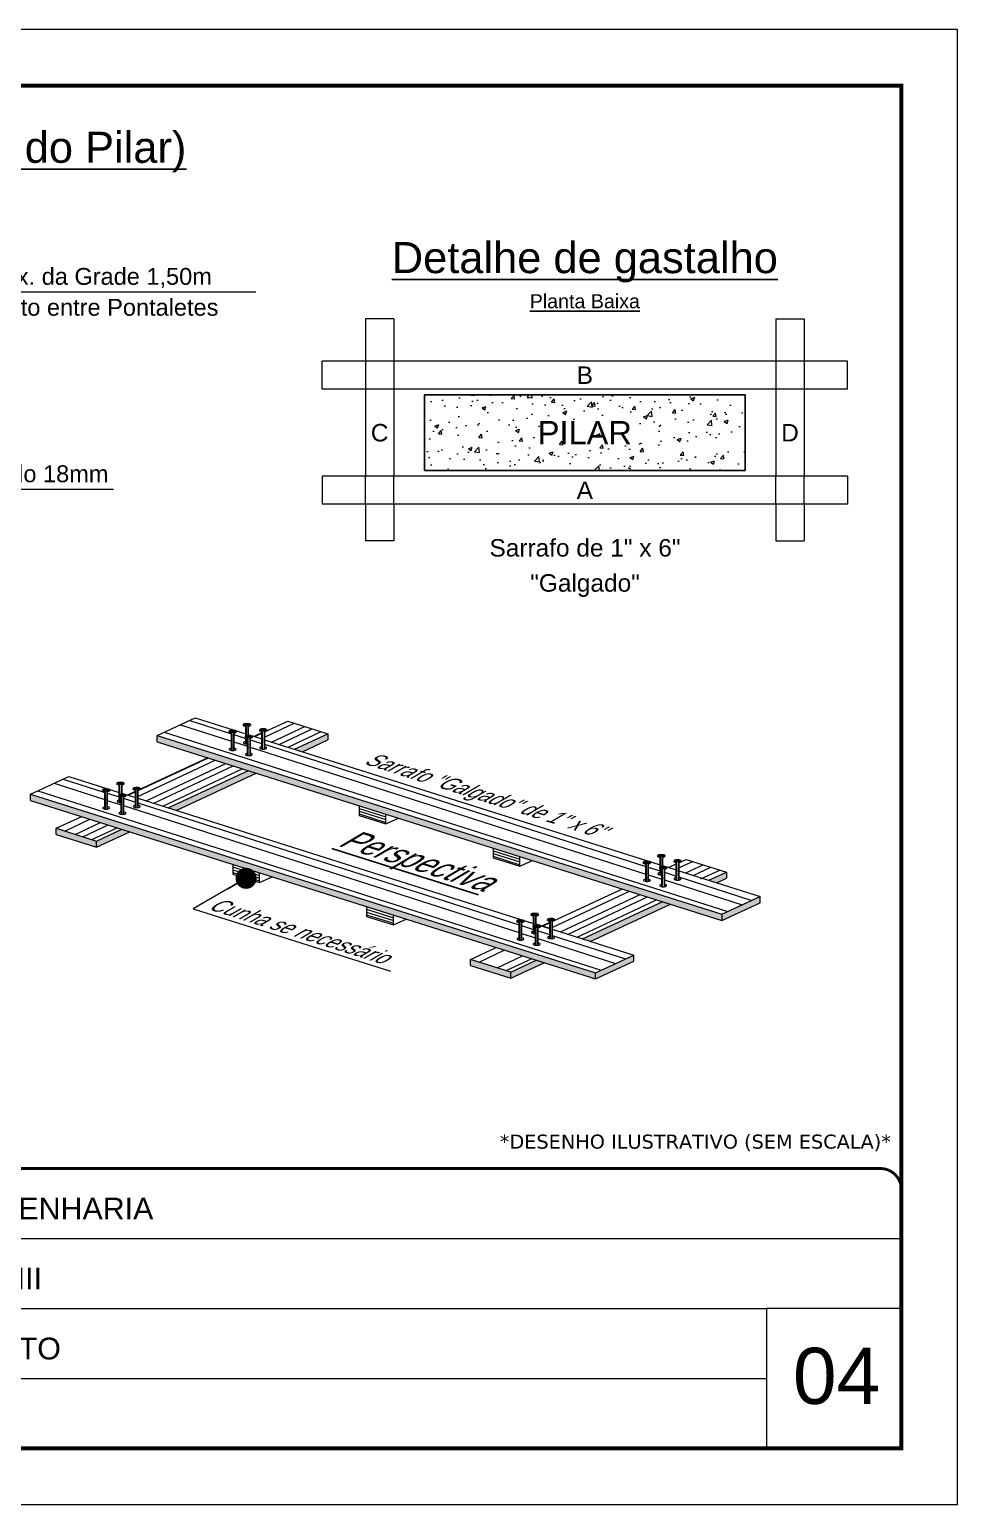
# Model space of a CAD drawing. Extents: x 2296 to 12463, y 760 to 16806.
# Drawn here: x 8478 to 9138, y 15691 to 16741 of the extents above; entities that cross this region are included whole.
import ezdxf
from ezdxf.enums import TextEntityAlignment as Align

# ---------------------------------------------------------------- set-up
doc = ezdxf.new("R2010")
doc.units = 0
doc.linetypes.add('CONTINUO', pattern=[0])
doc.linetypes.add('DASHED', pattern=[0.75, 0.5, -0.25])
for name, color, linetype, lineweight in [('CARIMBO', 255, 'Continuous', 9), ('CONCRETO', 251, 'Continuous', 25), ('Folhas', 255, 'Continuous', 9), ('Hachura', 251, 'Continuous', 9), ('Madeira', 126, 'Continuous', 18), ('SARRAFO DE PRESSAO', 251, 'DASHED', 9)]:
    doc.layers.add(name, color=color, linetype=linetype, lineweight=lineweight)
doc.layers.add('Demarcação 2', color=7, linetype='Continuous', lineweight=9, true_color=0xe0e0e0)
doc.styles.add('ARIAL', font='arial.ttf')
doc.styles.get("Standard").update_dxf_attribs({"font": 'arial.ttf'})
doc.styles.add('stylellllll', font='verdana.ttf', dxfattribs={"height": 2})
doc.dimstyles.new('3x', dxfattribs={"dimtxt": 10, "dimasz": 5, "dimexe": 7, "dimexo": 5, "dimgap": 4, "dimtad": 1, "dimdec": 4, "dimlfac": 0.333333, "dimdsep": 46, "dimtxsty": 'Standard', "dimblk": 'DOT', "dimcen": 0.09, "dimclrd": 1, "dimclre": 1, "dimclrt": 2, "dimadec": 0, "dimazin": 2, "dimtfac": 1, "dimtdec": 4, "dimtmove": 0, "dimatfit": 3, "dimldrblk": 'DOT', "dimfxl": 1, "dimtolj": 1, "dimtzin": 0, "dimlwd": 9, "dimlwe": 9, "dimarcsym": 0})

# ---------------------------------------------------------------- blocks, each defined once
blk = doc.blocks.new('_Dot')
at = {"color": 0, "linetype": 'ByBlock', "lineweight": -2}
blk.add_line((-0.5, 0), (-1, 0), dxfattribs=at)
at = {"color": 0, "linetype": 'ByBlock', "const_width": 0.5}
blk.add_lwpolyline([(-0.25, 0, 1), (0.25, 0, 1)], format="xyb", close=True, dxfattribs=at)
blk = doc.blocks.new('9999999999')
at = {"color": 30, "linetype": 'CONTINUO'}
for p, q in [((98564.6, 34379.6), (99584, 34379.6)), ((98564.6, 34329.8), (99488, 34329.8)), ((99584, 34329.8), (99488, 34329.8)), ((99488, 34329.8), (99488, 34230.2)), ((98564.6, 34280), (99488, 34280))]:
    blk.add_line(p, q, dxfattribs=at)
at = {"color": 30, "linetype": 'CONTINUO', "const_width": 2}
blk.add_lwpolyline([(99584, 34230.2), (99584, 34414.4, 0.414214), (99569, 34429.4), (98229, 34429.4, 0.414214), (98214, 34414.4), (98214, 34245.2, 0.414214), (98229, 34230.2), (99584, 34230.2)], format="xyb", dxfattribs=at)
at = {"layer": 'Folhas'}
blk.add_lwpolyline([(98139, 34190.2), (99624, 34190.2), (99624, 35240.2), (98139, 35240.2)], close=True, dxfattribs=at)
at = {"layer": 'Folhas', "color": 30, "const_width": 3}
blk.add_lwpolyline([(98214, 34230.2), (99584, 34230.2), (99584, 35200.2), (98214, 35200.2)], close=True, dxfattribs=at)
at = {"color": 7, "linetype": 'Continuous', "ltscale": 5, "style": 'ARIAL'}
for s, p in [('UNITÁ ENGENHARIA', (98837.7, 34393.1)), ('ITAQUERA III', (98837.7, 34343.3)), ('1°PAVIMENTO', (98837.7, 34293.5))]:
    blk.add_text(s, height=15.483, dxfattribs=at).set_placement(p)

msp = doc.modelspace()

# ---------------------------------------------------------------- hatches: boundary and pattern name
at = {"layer": 'Demarcação 2'}
h = msp.add_hatch(color=256, dxfattribs=at)
h.paths.add_polyline_path([(8496.85, 16172.48), (8496.85, 16168.08), (8525.46, 16159.04), (8525.46, 16163.44)])
h.paths.add_polyline_path([(8549.25, 16170.06), (8543.6, 16171.85), (8525.46, 16163.44), (8525.46, 16159.04)])
h.paths.add_polyline_path([(8639.25, 16211.77), (8633.61, 16213.55), (8576.47, 16187.08), (8582.11, 16185.29)])
h.paths.add_polyline_path([(8690.26, 16239.81), (8666.47, 16228.78), (8672.12, 16227), (8690.26, 16235.41)])
h = msp.add_hatch(color=256, dxfattribs=at)
h.paths.add_polyline_path([(8568.62, 16238.51), (8568.62, 16234.11), (8970.73, 16106.95), (8970.73, 16111.35)])
h.paths.add_polyline_path([(8997.95, 16119.56), (8997.95, 16123.96), (8970.73, 16111.35), (8970.73, 16106.95)])
h = msp.add_hatch(color=256, dxfattribs=at)
h.paths.add_polyline_path([(8478.61, 16196.8), (8478.61, 16192.4), (8880.72, 16065.24), (8880.72, 16069.64)])
h.paths.add_polyline_path([(8907.94, 16077.85), (8907.94, 16082.25), (8880.72, 16069.64), (8880.72, 16065.24)])
h = msp.add_hatch(color=256, dxfattribs=at)
h.paths.add_polyline_path([(8934.17, 16118.51), (8928.53, 16120.29), (8871.39, 16093.81), (8877.03, 16092.03)])
h.paths.add_polyline_path([(8973.9, 16141.31), (8961.39, 16135.52), (8967.04, 16133.74), (8973.9, 16136.91)])
h.paths.add_polyline_path([(8844.17, 16076.8), (8838.52, 16078.59), (8820.38, 16070.18), (8820.38, 16065.78)])
h.paths.add_polyline_path([(8791.77, 16079.22), (8791.77, 16074.82), (8820.38, 16065.78), (8820.38, 16070.18)])
at = {"layer": 'Hachura'}
h = msp.add_hatch(dxfattribs=at)
h.set_pattern_fill('AR-CONC', color=256, scale=4, style=0)
h.set_pattern_definition([(50, (9043.31, 20780.763), (28.69041, -2.51009), [3, -33]), (355, (9043.31, 20780.763), (-5.55005, 30.08769), [2.4, -26.4]), (100.4514, (9045.7, 20780.553), (23.14038, 27.57758), [2.5496, -28.04568]), (46.1842, (9043.31, 20788.763), (42.68964, -6.62076), [4.5, -49.5]), (96.6356, (9046.867, 20788.21), (37.3865, 38.9647), [3.8244, -42.0685]), (351.1842, (9043.31, 20788.763), (37.3865, 38.96474), [3.6, -39.6]), (21, (9047.31, 20786.763), (23.87628, -16.10476), [3, -33]), (326, (9047.31, 20786.763), (9.73261, 29.006), [2.4, -26.4]), (71.4514, (9049.3, 20785.42), (33.6089, 12.90122), [2.5496, -28.04568]), (37.5, (9043.309, 20780.763), (0.486394, 13.315754), [0, -26.08, 0, -26.8, 0, -26.5]), (7.5, (9043.309, 20780.763), (10.52278, 15.77647), [0, -15.28, 0, -25.48, 0, -10.1]), (327.5, (9034.389, 20780.763), (21.352897, -0.902195), [0, -10, 0, -31.2, 0, -41.4]), (317.5, (9030.39, 20780.763), (23.32745, 4.0042), [0, -13, 0, -20.72, 0, -29.4])])
h.paths.add_polyline_path([(8759.06, 16481.07), (8759.06, 16427.15), (8987.15, 16427.15), (8987.15, 16481.07)])
h.paths.add_polyline_path([(8835.47, 16441.67), (8910.74, 16441.67), (8910.74, 16466.55), (8835.47, 16466.55)], flags=24)
h = msp.add_hatch(dxfattribs=at)
h.set_pattern_fill('ANSI31', color=256, scale=15, angle=117.5, style=0)
h.set_pattern_definition([(162.5, (2067.2656, 23135.9393), (-0.56382337, -1.7882193), [])])
h.paths.add_polyline_path([(8731.53, 16182.59), (8712.46, 16188.62), (8712.46, 16181.62), (8731.53, 16175.59)])
h = msp.add_hatch(dxfattribs=at)
h.set_pattern_fill('ANSI31', color=256, scale=15, angle=117.5, style=0)
h.set_pattern_definition([(162.5, (2162.6119, 23105.7881), (-0.56382337, -1.7882193), [])])
h.paths.add_polyline_path([(8826.88, 16152.44), (8807.81, 16158.47), (8807.81, 16151.47), (8826.88, 16145.44)])
h = msp.add_hatch(dxfattribs=at)
h.set_pattern_fill('ANSI31', color=256, scale=15, angle=117.5, style=0)
h.set_pattern_definition([(162.5, (1977.259, 23094.2324), (-0.56382337, -1.7882193), [])])
h.paths.add_polyline_path([(8641.53, 16133.88), (8641.53, 16140.88), (8622.46, 16146.91), (8622.46, 16139.91)])
h = msp.add_hatch(dxfattribs=at)
h.set_pattern_fill('ANSI31', color=256, scale=15, angle=117.5, style=0)
h.set_pattern_definition([(162.5, (2072.6053, 23064.0813), (-0.56382337, -1.7882193), [])])
h.paths.add_polyline_path([(8736.87, 16110.73), (8717.8, 16116.76), (8717.8, 16109.76), (8736.87, 16103.73)])

# ---------------------------------------------------------------- linework, layer by layer
for p, q in [((8630.12, 16246.27), (8630.12, 16245.7)), ((8630.15, 16246.27), (8632.73, 16245.58)), ((8630.23, 16245.58), (8631.72, 16245.04)), ((8630.36, 16246.55), (8633.71, 16245.65)), ((8630.88, 16246.76), (8634.43, 16245.81)), ((8631.72, 16245.04), (8631.72, 16238.15)), ((8631.76, 16246.92), (8634.94, 16246.07)), ((8631.97, 16238.27), (8631.97, 16244.49)), ((8634.92, 16245.58), (8633.43, 16245.04)), ((8633.43, 16238.55), (8633.43, 16245.04)), ((8635.04, 16245.7), (8635.04, 16246.27)), ((8619.9, 16241.54), (8619.9, 16240.97)), ((8619.94, 16241.54), (8622.52, 16240.84)), ((8620.02, 16240.85), (8621.51, 16240.31)), ((8620.14, 16241.82), (8623.5, 16240.92)), ((8620.67, 16242.03), (8624.22, 16241.08)), ((8621.51, 16240.31), (8621.51, 16227.87)), ((8621.55, 16242.19), (8624.73, 16241.34)), ((8621.76, 16227.84), (8621.76, 16239.76)), ((8624.71, 16240.85), (8623.22, 16240.31)), ((8623.22, 16227.87), (8623.22, 16240.31)), ((8624.83, 16240.97), (8624.83, 16241.54)), ((8631.49, 16237.87), (8631.49, 16237.3)), ((8631.52, 16237.87), (8634.11, 16237.18)), ((8631.61, 16237.18), (8633.1, 16236.64)), ((8631.72, 16237.14), (8631.72, 16232.6)), ((8631.73, 16238.15), (8635.08, 16237.26)), ((8631.97, 16232.58), (8631.97, 16237.05)), ((8632.25, 16238.37), (8635.81, 16237.42)), ((8633.1, 16236.64), (8633.1, 16224.21)), ((8633.14, 16238.53), (8636.31, 16237.68)), ((8633.34, 16224.18), (8633.34, 16236.09)), ((8636.3, 16237.18), (8634.81, 16236.64)), ((8634.81, 16224.2), (8634.81, 16236.64)), ((8636.41, 16237.3), (8636.41, 16237.87)), ((8637.87, 16237.83), (8643.31, 16240.35)), ((8641.7, 16242.61), (8641.7, 16242.03)), ((8641.73, 16242.61), (8644.32, 16241.91)), ((8641.82, 16241.92), (8643.31, 16241.37)), ((8641.94, 16242.89), (8645.29, 16241.99)), ((8642.46, 16243.1), (8646.02, 16242.15)), ((8643.31, 16241.37), (8643.31, 16228.94)), ((8643.35, 16243.26), (8646.52, 16242.41)), ((8643.55, 16228.91), (8643.55, 16240.82)), ((8645.02, 16241.14), (8646.94, 16242.03)), ((8646.51, 16241.92), (8645.02, 16241.37)), ((8645.02, 16228.94), (8645.02, 16241.37)), ((8646.63, 16242.03), (8646.63, 16242.61)), ((8555.01, 16199.44), (8605, 16222.6)), ((8540.11, 16204.56), (8540.11, 16203.99)), ((8540.14, 16204.56), (8542.73, 16203.87)), ((8540.23, 16203.87), (8541.72, 16203.33)), ((8540.35, 16204.84), (8543.7, 16203.94)), ((8540.87, 16205.06), (8544.43, 16204.1)), ((8541.72, 16203.33), (8541.72, 16196.44)), ((8541.76, 16205.22), (8544.93, 16204.36)), ((8541.96, 16196.57), (8541.96, 16202.78)), ((8544.92, 16203.87), (8543.43, 16203.33)), ((8543.43, 16196.84), (8543.43, 16203.33)), ((8545.04, 16203.99), (8545.04, 16204.56)), ((8553.34, 16201.55), (8556.52, 16200.7)), ((8529.9, 16199.83), (8529.9, 16199.26)), ((8529.93, 16199.83), (8532.51, 16199.14)), ((8530.01, 16199.14), (8531.5, 16198.6)), ((8530.14, 16200.11), (8533.49, 16199.21)), ((8530.66, 16200.33), (8534.21, 16199.37)), ((8531.5, 16198.6), (8531.5, 16186.16)), ((8531.55, 16200.48), (8534.72, 16199.63)), ((8531.75, 16186.14), (8531.75, 16198.05)), ((8534.71, 16199.14), (8533.22, 16198.6)), ((8533.22, 16186.16), (8533.22, 16198.6)), ((8534.82, 16199.26), (8534.82, 16199.83)), ((8541.48, 16196.17), (8541.48, 16195.59)), ((8541.51, 16196.17), (8544.1, 16195.47)), ((8541.6, 16195.48), (8543.09, 16194.94)), ((8541.72, 16196.45), (8545.07, 16195.55)), ((8541.72, 16195.44), (8541.72, 16190.9)), ((8541.96, 16190.87), (8541.96, 16195.35)), ((8542.24, 16196.66), (8545.8, 16195.71)), ((8543.09, 16194.94), (8543.09, 16182.5)), ((8543.13, 16196.82), (8546.31, 16195.97)), ((8543.33, 16182.47), (8543.33, 16194.39)), ((8546.29, 16195.48), (8544.8, 16194.94)), ((8544.8, 16182.5), (8544.8, 16194.94)), ((8546.41, 16195.59), (8546.41, 16196.17)), ((8547.86, 16196.12), (8553.3, 16198.64)), ((8551.69, 16200.9), (8551.69, 16200.33)), ((8551.73, 16200.9), (8554.31, 16200.21)), ((8551.81, 16200.21), (8553.3, 16199.67)), ((8551.93, 16201.18), (8555.29, 16200.28)), ((8552.46, 16201.39), (8556.01, 16200.44)), ((8553.3, 16199.67), (8553.3, 16187.23)), ((8553.55, 16187.21), (8553.55, 16199.12)), ((8556.5, 16200.21), (8555.01, 16199.67)), ((8555.01, 16187.23), (8555.01, 16199.67)), ((8556.62, 16200.33), (8556.62, 16200.9)), ((8925.04, 16153.01), (8925.04, 16152.43)), ((8925.07, 16153.01), (8927.66, 16152.31)), ((8925.15, 16152.32), (8926.64, 16151.77)), ((8925.28, 16153.29), (8928.63, 16152.39)), ((8925.8, 16153.5), (8929.36, 16152.55)), ((8926.64, 16151.77), (8926.64, 16144.89)), ((8926.69, 16153.66), (8929.86, 16152.81)), ((8926.89, 16145.01), (8926.89, 16151.23)), ((8929.85, 16152.32), (8928.36, 16151.77)), ((8928.36, 16145.29), (8928.36, 16151.77)), ((8929.96, 16152.43), (8929.96, 16153.01)), ((8936.62, 16149.34), (8936.62, 16148.77)), ((8936.65, 16149.34), (8939.24, 16148.65)), ((8936.86, 16149.62), (8940.21, 16148.73)), ((8937.39, 16149.84), (8940.94, 16148.89)), ((8938.27, 16150), (8941.45, 16149.15)), ((8941.55, 16148.77), (8941.55, 16149.34)), ((8914.83, 16148.27), (8914.83, 16147.7)), ((8914.86, 16148.27), (8917.44, 16147.58)), ((8914.94, 16147.59), (8916.43, 16147.04)), ((8915.07, 16148.55), (8918.42, 16147.66)), ((8915.59, 16148.77), (8919.14, 16147.82)), ((8916.43, 16147.04), (8916.43, 16134.61)), ((8916.48, 16148.93), (8919.65, 16148.08)), ((8916.68, 16134.58), (8916.68, 16146.49)), ((8919.64, 16147.59), (8918.15, 16147.04)), ((8918.15, 16134.6), (8918.15, 16147.04)), ((8919.75, 16147.7), (8919.75, 16148.27)), ((8926.41, 16144.61), (8926.41, 16144.04)), ((8926.44, 16144.61), (8929.03, 16143.92)), ((8926.53, 16143.92), (8928.02, 16143.38)), ((8926.64, 16143.88), (8926.64, 16139.34)), ((8926.65, 16144.89), (8930, 16143.99)), ((8926.89, 16139.31), (8926.89, 16143.79)), ((8927.17, 16145.11), (8930.73, 16144.15)), ((8928.02, 16143.38), (8928.02, 16130.95)), ((8928.06, 16145.26), (8931.24, 16144.41)), ((8928.26, 16130.92), (8928.26, 16142.83)), ((8931.22, 16143.92), (8929.73, 16143.38)), ((8929.73, 16130.94), (8929.73, 16143.38)), ((8931.34, 16144.04), (8931.34, 16144.61)), ((8936.74, 16148.65), (8938.23, 16148.11)), ((8938.23, 16148.11), (8938.23, 16135.68)), ((8938.48, 16135.65), (8938.48, 16147.56)), ((8941.43, 16148.65), (8939.94, 16148.11)), ((8939.94, 16135.67), (8939.94, 16148.11)), ((8825.58, 16107.06), (8829.14, 16106.11)), ((8826.47, 16107.22), (8829.64, 16106.37)), ((8835.03, 16111.3), (8835.03, 16110.73)), ((8835.06, 16111.3), (8837.65, 16110.61)), ((8835.15, 16110.61), (8836.64, 16110.07)), ((8835.27, 16111.58), (8838.62, 16110.68)), ((8835.79, 16111.79), (8839.35, 16110.84)), ((8836.64, 16110.07), (8836.64, 16103.18)), ((8836.68, 16111.95), (8839.86, 16111.1)), ((8836.88, 16103.3), (8836.88, 16109.52)), ((8839.84, 16110.61), (8838.35, 16110.07)), ((8838.35, 16103.58), (8838.35, 16110.07)), ((8839.96, 16110.73), (8839.96, 16111.3)), ((8846.62, 16107.64), (8846.62, 16107.06)), ((8846.65, 16107.64), (8849.23, 16106.94)), ((8846.86, 16107.92), (8850.21, 16107.02)), ((8847.38, 16108.13), (8850.93, 16107.18)), ((8848.27, 16108.29), (8851.44, 16107.44)), ((8851.54, 16107.06), (8851.54, 16107.64)), ((8824.82, 16106.57), (8824.82, 16106)), ((8824.85, 16106.57), (8827.44, 16105.88)), ((8824.94, 16105.88), (8826.43, 16105.34)), ((8825.06, 16106.85), (8828.41, 16105.95)), ((8826.43, 16105.34), (8826.43, 16092.9)), ((8826.67, 16092.87), (8826.67, 16104.79)), ((8829.63, 16105.88), (8828.14, 16105.34)), ((8828.14, 16092.9), (8828.14, 16105.34)), ((8829.75, 16106), (8829.75, 16106.57)), ((8836.4, 16102.9), (8836.4, 16102.33)), ((8836.44, 16102.9), (8839.02, 16102.21)), ((8836.52, 16102.21), (8838.01, 16101.67)), ((8836.64, 16103.18), (8840, 16102.29)), ((8836.64, 16102.17), (8836.64, 16097.63)), ((8836.88, 16097.61), (8836.88, 16102.08)), ((8837.17, 16103.4), (8840.72, 16102.45)), ((8838.01, 16101.67), (8838.01, 16089.24)), ((8838.05, 16103.56), (8841.23, 16102.71)), ((8838.26, 16089.21), (8838.26, 16101.12)), ((8838.35, 16104.26), (8848.22, 16101.14)), ((8841.21, 16102.21), (8839.72, 16101.67)), ((8839.72, 16089.23), (8839.72, 16101.67)), ((8841.33, 16102.33), (8841.33, 16102.9)), ((8842.78, 16102.86), (8848.22, 16105.38)), ((8842.78, 16102.86), (8848.22, 16105.38)), ((8846.73, 16106.95), (8848.22, 16106.4)), ((8848.22, 16106.4), (8848.22, 16093.97)), ((8848.47, 16093.94), (8848.47, 16105.86)), ((8851.43, 16106.95), (8849.94, 16106.4)), ((8849.94, 16093.97), (8849.94, 16106.4))]:
    msp.add_line(p, q)
at = {"const_width": 0.117}
for points in [[(8623.02, 16235.72, -0.1838798), (8621.77, 16235.72, -0.1838798)], [(8623.02, 16234.78, -0.1838798), (8621.77, 16234.78, -0.1838798)], [(8623.02, 16233.84, -0.1838798), (8621.77, 16233.84, -0.1838798)], [(8633.23, 16240.45, -0.1838798), (8631.98, 16240.45, -0.1838798)], [(8633.23, 16239.51, -0.1838798), (8631.98, 16239.51, -0.1838798)], [(8632.66, 16238.46, -0.0982359), (8631.98, 16238.57)], [(8633.08, 16236.65, -0.1605238), (8631.98, 16236.7)], [(8633.1, 16235.72, -0.1633298), (8631.98, 16235.76)], [(8633.1, 16234.78, -0.1633298), (8631.98, 16234.82)], [(8633.1, 16233.84, -0.1633298), (8631.98, 16233.89)], [(8633.23, 16238.57, -0.0257332), (8633.06, 16238.52, -0.0257332)], [(8644.81, 16236.79, -0.1838798), (8643.57, 16236.79, -0.1838798)], [(8644.81, 16235.85, -0.1838798), (8643.57, 16235.85, -0.1838798)], [(8644.81, 16234.91, -0.1838798), (8643.57, 16234.91, -0.1838798)], [(8644.81, 16233.97, -0.1838798), (8643.57, 16233.97, -0.1838798)], [(8644.81, 16233.04, -0.1838798), (8643.57, 16233.04, -0.1838798)], [(8623.02, 16232.9, -0.1838798), (8621.77, 16232.9, -0.1838798)], [(8623.02, 16231.97, -0.1838798), (8621.77, 16231.97, -0.1838798)], [(8623.02, 16231.03, -0.1838798), (8621.77, 16231.03, -0.1838798)], [(8623.02, 16230.09, -0.1838798), (8621.77, 16230.09, -0.1838798)], [(8623.02, 16229.15, -0.1838798), (8621.77, 16229.15, -0.1838798)], [(8634.6, 16232.05, -0.1838798), (8633.36, 16232.05, -0.1838798)], [(8634.6, 16231.12, -0.1838798), (8633.36, 16231.12, -0.1838798)], [(8634.6, 16230.18, -0.1838798), (8633.36, 16230.18, -0.1838798)], [(8634.6, 16229.24, -0.1838798), (8633.36, 16229.24, -0.1838798)], [(8634.6, 16228.3, -0.1838798), (8633.36, 16228.3, -0.1838798)], [(8634.6, 16227.37, -0.1838798), (8633.36, 16227.37, -0.1838798)], [(8634.6, 16226.43, -0.1838798), (8633.36, 16226.43, -0.1838798)], [(8634.6, 16225.49, -0.1838798), (8633.36, 16225.49, -0.1838798)], [(8644.81, 16232.1, -0.1838798), (8643.57, 16232.1, -0.1838798)], [(8644.81, 16231.16, -0.1838798), (8643.57, 16231.16, -0.1838798)], [(8644.81, 16230.22, -0.1838798), (8643.57, 16230.22, -0.1838798)], [(8533.01, 16194.01, -0.1838798), (8531.77, 16194.01, -0.1838798)], [(8533.01, 16193.07, -0.1838798), (8531.77, 16193.07, -0.1838798)], [(8533.01, 16192.13, -0.1838798), (8531.77, 16192.13, -0.1838798)], [(8533.01, 16191.2, -0.1838798), (8531.77, 16191.2, -0.1838798)], [(8543.22, 16198.74, -0.1838798), (8541.98, 16198.74, -0.1838798)], [(8543.22, 16197.8, -0.1838798), (8541.98, 16197.8, -0.1838798)], [(8542.65, 16196.75, -0.0982359), (8541.98, 16196.87)], [(8543.07, 16194.94, -0.1605238), (8541.98, 16194.99)], [(8543.09, 16194.01, -0.1633298), (8541.98, 16194.05)], [(8543.09, 16193.07, -0.1633298), (8541.98, 16193.12)], [(8543.09, 16192.13, -0.1633298), (8541.98, 16192.18)], [(8543.22, 16196.87, -0.0257332), (8543.05, 16196.81, -0.0257332)], [(8554.81, 16195.08, -0.1838798), (8553.56, 16195.08, -0.1838798)], [(8554.81, 16194.14, -0.1838798), (8553.56, 16194.14, -0.1838798)], [(8554.81, 16193.2, -0.1838798), (8553.56, 16193.2, -0.1838798)], [(8554.81, 16192.27, -0.1838798), (8553.56, 16192.27, -0.1838798)], [(8554.81, 16191.33, -0.1838798), (8553.56, 16191.33, -0.1838798)], [(8533.01, 16190.26, -0.1838798), (8531.77, 16190.26, -0.1838798)], [(8533.01, 16189.32, -0.1838798), (8531.77, 16189.32, -0.1838798)], [(8533.01, 16188.38, -0.1838798), (8531.77, 16188.38, -0.1838798)], [(8533.01, 16187.45, -0.1838798), (8531.77, 16187.45, -0.1838798)], [(8544.59, 16190.35, -0.1838798), (8543.35, 16190.35, -0.1838798)], [(8544.59, 16189.41, -0.1838798), (8543.35, 16189.41, -0.1838798)], [(8544.59, 16188.47, -0.1838798), (8543.35, 16188.47, -0.1838798)], [(8544.59, 16187.53, -0.1838798), (8543.35, 16187.53, -0.1838798)], [(8544.59, 16186.6, -0.1838798), (8543.35, 16186.6, -0.1838798)], [(8544.59, 16185.66, -0.1838798), (8543.35, 16185.66, -0.1838798)], [(8544.59, 16184.72, -0.1838798), (8543.35, 16184.72, -0.1838798)], [(8544.59, 16183.78, -0.1838798), (8543.35, 16183.78, -0.1838798)], [(8554.81, 16190.39, -0.1838798), (8553.56, 16190.39, -0.1838798)], [(8554.81, 16189.45, -0.1838798), (8553.56, 16189.45, -0.1838798)], [(8554.81, 16188.52, -0.1838798), (8553.56, 16188.52, -0.1838798)], [(8917.94, 16142.45, -0.1838798), (8916.7, 16142.45, -0.1838798)], [(8917.94, 16141.52, -0.1838798), (8916.7, 16141.52, -0.1838798)], [(8917.94, 16140.58, -0.1838798), (8916.7, 16140.58, -0.1838798)], [(8917.94, 16139.64, -0.1838798), (8916.7, 16139.64, -0.1838798)], [(8917.94, 16138.7, -0.1838798), (8916.7, 16138.7, -0.1838798)], [(8928.15, 16147.19, -0.1838798), (8926.91, 16147.19, -0.1838798)], [(8928.15, 16146.25, -0.1838798), (8926.91, 16146.25, -0.1838798)], [(8927.58, 16145.2, -0.0982359), (8926.91, 16145.31)], [(8928, 16143.39, -0.1605238), (8926.91, 16143.44)], [(8928.02, 16142.45, -0.1633298), (8926.91, 16142.5)], [(8928.02, 16141.52, -0.1633298), (8926.91, 16141.56)], [(8928.02, 16140.58, -0.1633298), (8926.91, 16140.62)], [(8928.15, 16145.31, -0.0257332), (8927.98, 16145.26, -0.0257332)], [(8929.52, 16138.79, -0.1838798), (8928.28, 16138.79, -0.1838798)], [(8939.73, 16143.52, -0.1838798), (8938.49, 16143.52, -0.1838798)], [(8939.73, 16142.58, -0.1838798), (8938.49, 16142.58, -0.1838798)], [(8939.73, 16141.65, -0.1838798), (8938.49, 16141.65, -0.1838798)], [(8939.73, 16140.71, -0.1838798), (8938.49, 16140.71, -0.1838798)], [(8939.73, 16139.77, -0.1838798), (8938.49, 16139.77, -0.1838798)], [(8939.73, 16138.83, -0.1838798), (8938.49, 16138.83, -0.1838798)], [(8917.94, 16137.77, -0.1838798), (8916.7, 16137.77, -0.1838798)], [(8917.94, 16136.83, -0.1838798), (8916.7, 16136.83, -0.1838798)], [(8917.94, 16135.89, -0.1838798), (8916.7, 16135.89, -0.1838798)], [(8929.52, 16137.85, -0.1838798), (8928.28, 16137.85, -0.1838798)], [(8929.52, 16136.92, -0.1838798), (8928.28, 16136.92, -0.1838798)], [(8929.52, 16135.98, -0.1838798), (8928.28, 16135.98, -0.1838798)], [(8929.52, 16135.04, -0.1838798), (8928.28, 16135.04, -0.1838798)], [(8929.52, 16134.1, -0.1838798), (8928.28, 16134.1, -0.1838798)], [(8929.52, 16133.17, -0.1838798), (8928.28, 16133.17, -0.1838798)], [(8929.52, 16132.23, -0.1838798), (8928.28, 16132.23, -0.1838798)], [(8939.73, 16137.9, -0.1838798), (8938.49, 16137.9, -0.1838798)], [(8939.73, 16136.96, -0.1838798), (8938.49, 16136.96, -0.1838798)], [(8827.93, 16100.75, -0.1838798), (8826.69, 16100.75, -0.1838798)], [(8827.93, 16099.81, -0.1838798), (8826.69, 16099.81, -0.1838798)], [(8827.93, 16098.87, -0.1838798), (8826.69, 16098.87, -0.1838798)], [(8827.93, 16097.93, -0.1838798), (8826.69, 16097.93, -0.1838798)], [(8827.93, 16097, -0.1838798), (8826.69, 16097, -0.1838798)], [(8838.14, 16105.48, -0.1838798), (8836.9, 16105.48, -0.1838798)], [(8838.14, 16104.54, -0.1838798), (8836.9, 16104.54, -0.1838798)], [(8837.57, 16103.49, -0.0982359), (8836.9, 16103.6)], [(8837.99, 16101.68, -0.1605238), (8836.9, 16101.73)], [(8838.01, 16100.75, -0.1633298), (8836.9, 16100.79)], [(8838.01, 16099.81, -0.1633298), (8836.9, 16099.85)], [(8838.01, 16098.87, -0.1633298), (8836.9, 16098.92)], [(8838.14, 16103.6, -0.0257332), (8837.97, 16103.55, -0.0257332)], [(8839.52, 16097.08, -0.1838798), (8838.27, 16097.08, -0.1838798)], [(8849.73, 16101.82, -0.1838798), (8848.49, 16101.82, -0.1838798)], [(8849.73, 16100.88, -0.1838798), (8848.49, 16100.88, -0.1838798)], [(8849.73, 16099.94, -0.1838798), (8848.49, 16099.94, -0.1838798)], [(8849.73, 16099, -0.1838798), (8848.49, 16099, -0.1838798)], [(8849.73, 16098.07, -0.1838798), (8848.49, 16098.07, -0.1838798)], [(8849.73, 16097.13, -0.1838798), (8848.49, 16097.13, -0.1838798)], [(8827.93, 16096.06, -0.1838798), (8826.69, 16096.06, -0.1838798)], [(8827.93, 16095.12, -0.1838798), (8826.69, 16095.12, -0.1838798)], [(8827.93, 16094.18, -0.1838798), (8826.69, 16094.18, -0.1838798)], [(8839.52, 16096.15, -0.1838798), (8838.27, 16096.15, -0.1838798)], [(8839.52, 16095.21, -0.1838798), (8838.27, 16095.21, -0.1838798)], [(8839.52, 16094.27, -0.1838798), (8838.27, 16094.27, -0.1838798)], [(8839.52, 16093.33, -0.1838798), (8838.27, 16093.33, -0.1838798)], [(8839.52, 16092.4, -0.1838798), (8838.27, 16092.4, -0.1838798)], [(8839.52, 16091.46, -0.1838798), (8838.27, 16091.46, -0.1838798)], [(8839.52, 16090.52, -0.1838798), (8838.27, 16090.52, -0.1838798)], [(8849.73, 16096.19, -0.1838798), (8848.49, 16096.19, -0.1838798)], [(8849.73, 16095.25, -0.1838798), (8848.49, 16095.25, -0.1838798)]]:
    msp.add_lwpolyline(points, format="xyb", dxfattribs=at)
for centre, start, end in [((8630.23, 16245.7), 180, 270), ((8634.92, 16245.7), 270, 0), ((8620.02, 16240.97), 180, 270), ((8624.71, 16240.97), 270, 0), ((8631.61, 16237.3), 180, 270), ((8636.3, 16237.3), 270, 0), ((8641.82, 16242.03), 180, 270), ((8646.51, 16242.03), 270, 0), ((8540.23, 16203.99), 180, 270), ((8544.92, 16203.99), 270, 0), ((8530.01, 16199.26), 180, 270), ((8534.71, 16199.26), 270, 0), ((8541.6, 16195.59), 180, 270), ((8546.29, 16195.59), 270, 0), ((8551.81, 16200.33), 180, 270), ((8556.5, 16200.33), 270, 0), ((8925.15, 16152.43), 180, 270), ((8929.85, 16152.43), 270, 0), ((8914.94, 16147.7), 180, 270), ((8919.64, 16147.7), 270, 0), ((8926.53, 16144.04), 180, 270), ((8931.22, 16144.04), 270, 0), ((8936.74, 16148.77), 180, 270), ((8941.43, 16148.77), 270, 0), ((8835.15, 16110.73), 180, 270), ((8839.84, 16110.73), 270, 0), ((8846.73, 16107.06), 180, 270), ((8851.43, 16107.06), 270, 0), ((8824.94, 16106), 180, 270), ((8829.63, 16106), 270, 0), ((8836.52, 16102.33), 180, 270), ((8841.21, 16102.33), 270, 0)]:
    msp.add_arc(centre, 0.117, start, end)
at = {"extrusion": (0, 0, -1)}
for centre in [(8632.59, 16246.27), (8622.38, 16241.54), (8633.97, 16237.87), (8644.18, 16242.61), (8542.59, 16204.56), (8554.17, 16200.9), (8532.38, 16199.83), (8543.96, 16196.17), (8927.52, 16153.01), (8939.1, 16149.34), (8917.31, 16148.27), (8928.89, 16144.61), (8827.3, 16106.57), (8837.51, 16111.3), (8849.1, 16107.64), (8838.88, 16102.9)]:
    msp.add_ellipse(centre, major_axis=(2.45, 0), ratio=0.2835444, start_param=-1.5707963, end_param=4.712389, dxfattribs=at)
at = {"layer": 'CONCRETO'}
for p, q in [((8759.06, 16481.07), (8759.06, 16427.15)), ((8987.15, 16481.07), (8759.06, 16481.07)), ((8987.15, 16481.07), (8987.15, 16427.15)), ((8759.06, 16427.15), (8987.15, 16427.15))]:
    msp.add_line(p, q, dxfattribs=at)
at = {"layer": 'Hachura'}
for p, q in [((8717.06, 16505.07), (8717.06, 16485.07)), ((8737.06, 16505.07), (8737.06, 16485.07)), ((9009.15, 16505.07), (9009.15, 16485.07)), ((9029.15, 16505.07), (9029.15, 16485.07)), ((8717.06, 16403.15), (8717.06, 16423.15)), ((8737.06, 16403.15), (8737.06, 16423.15)), ((9009.15, 16403.15), (9009.15, 16423.15)), ((9029.15, 16403.15), (9029.15, 16423.15)), ((8585.31, 16246.24), (8621.51, 16234.62)), ((8591.89, 16249.29), (8621.51, 16239.81)), ((8645.02, 16237.43), (8666.21, 16247.41)), ((8650.19, 16233.93), (8673.75, 16245.03)), ((8573.7, 16240.86), (8974.79, 16113.23)), ((8623.22, 16239.26), (8631.72, 16236.54)), ((8623.22, 16234.07), (8633.1, 16230.91)), ((8634.81, 16235.55), (8643.31, 16232.83)), ((8642.65, 16236.31), (8643.31, 16236.62)), ((8655.53, 16232.24), (8679.1, 16243.34)), ((8661.95, 16230.21), (8685.52, 16241.31)), ((8634.81, 16230.36), (8916.43, 16139.97)), ((8645.02, 16232.28), (8916.43, 16145.42)), ((8555.01, 16195.12), (8610, 16221.02)), ((8560.94, 16191.99), (8617.53, 16218.64)), ((8566.28, 16190.3), (8622.88, 16216.95)), ((8572.69, 16188.27), (8629.29, 16214.92)), ((8495.3, 16204.53), (8531.5, 16192.91)), ((8501.86, 16207.57), (8531.5, 16198.1)), ((8483.69, 16199.15), (8884.79, 16071.53)), ((8533.22, 16197.55), (8541.72, 16194.83)), ((8533.22, 16192.37), (8543.09, 16189.2)), ((8544.8, 16193.84), (8553.3, 16191.13)), ((8544.8, 16188.65), (8826.43, 16098.3)), ((8555.01, 16190.58), (8826.43, 16103.79)), ((8502.9, 16170.57), (8520.87, 16179.04)), ((8510.42, 16168.2), (8528.39, 16176.66)), ((8515.76, 16166.51), (8533.73, 16174.97)), ((8522.16, 16164.48), (8540.13, 16172.95)), ((8918.15, 16144.87), (8926.64, 16142.15)), ((8918.15, 16139.42), (8928.02, 16136.25)), ((8929.73, 16141.16), (8938.23, 16138.44)), ((8937.47, 16143.09), (8938.23, 16143.45)), ((8939.94, 16144.25), (8949.85, 16148.92)), ((8945, 16140.7), (8957.39, 16146.54)), ((8950.35, 16139.01), (8962.73, 16144.84)), ((8955.75, 16136.51), (8969.15, 16142.81)), ((8929.73, 16135.7), (8985, 16117.96)), ((8939.94, 16137.89), (8992.03, 16121.22)), ((8849.94, 16101.86), (8904.92, 16127.76)), ((8855.86, 16098.72), (8912.45, 16125.38)), ((8861.2, 16097.03), (8917.8, 16123.69)), ((8867.61, 16095.01), (8924.21, 16121.66)), ((8828.14, 16103.23), (8836.64, 16100.51)), ((8828.14, 16097.73), (8838.01, 16094.56)), ((8839.72, 16099.52), (8848.22, 16096.8)), ((8839.72, 16094.01), (8894.99, 16076.26)), ((8849.94, 16096.26), (8902.13, 16079.56)), ((8797.82, 16077.31), (8815.79, 16085.77)), ((8810.68, 16073.24), (8828.66, 16081.71)), ((8817.08, 16071.22), (8835.05, 16079.68))]:
    msp.add_line(p, q, dxfattribs=at)
at = {"layer": 'Madeira', "ltscale": 5}
for p, q in [((8717.06, 16535.07), (8717.06, 16505.07)), ((8737.06, 16535.07), (8717.06, 16535.07)), ((8737.06, 16535.07), (8737.06, 16505.07)), ((9009.15, 16535.07), (9009.15, 16505.07)), ((9009.15, 16535.07), (9029.15, 16535.07)), ((9029.15, 16535.07), (9029.15, 16505.07)), ((8686.06, 16485.07), (8686.06, 16505.07)), ((9060.15, 16505.07), (8686.06, 16505.07)), ((9060.15, 16485.07), (9060.15, 16505.07)), ((9060.15, 16485.07), (8686.06, 16485.07)), ((8737.06, 16485.07), (8737.06, 16423.15)), ((9009.15, 16485.07), (9009.15, 16423.15)), ((8686.06, 16423.15), (8686.06, 16403.15)), ((9060.15, 16423.15), (8686.06, 16423.15)), ((9060.15, 16423.15), (9060.15, 16403.15)), ((9060.15, 16403.15), (8686.06, 16403.15)), ((8717.06, 16403.15), (8717.06, 16377.24)), ((8737.06, 16403.15), (8737.06, 16377.24)), ((9009.15, 16403.15), (9009.15, 16377.24)), ((9029.15, 16403.15), (9029.15, 16377.24)), ((8737.06, 16377.24), (8717.06, 16377.24)), ((9009.15, 16377.24), (9029.15, 16377.24)), ((8568.62, 16238.51), (8595.84, 16251.12)), ((8595.84, 16251.12), (8631.72, 16239.77)), ((8645.02, 16241.14), (8661.66, 16248.85)), ((8661.66, 16248.85), (8690.26, 16239.81)), ((8568.62, 16238.51), (8970.73, 16111.35)), ((8568.62, 16234.11), (8568.62, 16238.51)), ((8568.62, 16234.11), (8970.73, 16106.95)), ((8633.43, 16239.23), (8643.31, 16236.11)), ((8637.87, 16237.83), (8643.31, 16240.35)), ((8645.02, 16235.57), (8926.64, 16146.51)), ((8666.47, 16228.78), (8690.26, 16239.81)), ((8672.12, 16227), (8690.26, 16235.41)), ((8690.26, 16239.81), (8690.26, 16235.41)), ((8555.01, 16199.44), (8605, 16222.6)), ((8576.47, 16187.08), (8633.61, 16213.55)), ((8478.61, 16196.8), (8505.83, 16209.41)), ((8505.83, 16209.41), (8541.72, 16198.06)), ((8582.11, 16185.29), (8639.25, 16211.77)), ((8478.61, 16196.8), (8880.72, 16069.64)), ((8478.61, 16192.4), (8478.61, 16196.8)), ((8478.61, 16192.4), (8880.72, 16065.24)), ((8543.43, 16197.52), (8553.3, 16194.4)), ((8547.86, 16196.12), (8553.3, 16198.64)), ((8555.01, 16193.86), (8836.64, 16104.8)), ((8496.85, 16172.48), (8515, 16180.89)), ((8712.46, 16188.62), (8712.46, 16181.62)), ((8712.46, 16181.62), (8731.53, 16175.59)), ((8731.53, 16175.59), (8731.53, 16182.59)), ((8496.85, 16168.08), (8496.85, 16172.48)), ((8496.85, 16172.48), (8525.46, 16163.44)), ((8525.46, 16163.44), (8543.6, 16171.85)), ((8525.46, 16159.04), (8549.25, 16170.06)), ((8731.53, 16175.59), (8740.51, 16179.75)), ((8496.85, 16168.08), (8525.46, 16159.04)), ((8525.46, 16159.04), (8525.46, 16163.44)), ((8807.81, 16158.47), (8807.81, 16151.47)), ((8807.81, 16151.47), (8826.88, 16145.44)), ((8826.88, 16145.44), (8826.88, 16152.44)), ((8826.88, 16145.44), (8835.86, 16149.6)), ((8939.94, 16147.88), (8945.29, 16150.36)), ((8945.29, 16150.36), (8973.9, 16141.31)), ((8622.46, 16146.91), (8622.46, 16139.91)), ((8622.46, 16139.91), (8641.53, 16133.88)), ((8641.53, 16133.88), (8641.53, 16140.88)), ((8928.36, 16145.97), (8938.23, 16142.85)), ((8932.79, 16144.57), (8938.23, 16147.09)), ((8939.94, 16142.3), (8997.95, 16123.96)), ((8961.39, 16135.52), (8973.9, 16141.31)), ((8973.9, 16141.31), (8973.9, 16136.91)), ((8641.53, 16133.88), (8650.51, 16138.04)), ((8849.94, 16106.17), (8899.93, 16129.34)), ((8967.04, 16133.74), (8973.9, 16136.91)), ((8871.39, 16093.81), (8928.53, 16120.29)), ((8877.03, 16092.03), (8934.17, 16118.51)), ((8970.73, 16111.35), (8997.95, 16123.96)), ((8970.73, 16106.95), (8997.95, 16119.56)), ((8997.95, 16119.56), (8997.95, 16123.96)), ((8717.8, 16116.76), (8717.8, 16109.76)), ((8717.8, 16109.76), (8736.87, 16103.73)), ((8736.87, 16103.73), (8736.87, 16110.73)), ((8736.87, 16103.73), (8745.85, 16107.89)), ((8970.73, 16111.35), (8970.73, 16106.95)), ((8849.94, 16100.6), (8907.94, 16082.25)), ((8791.77, 16079.22), (8809.92, 16087.63)), ((8791.77, 16074.82), (8791.77, 16079.22)), ((8820.38, 16070.18), (8791.77, 16079.22)), ((8820.38, 16070.18), (8838.52, 16078.59)), ((8820.38, 16065.78), (8844.17, 16076.8)), ((8880.72, 16069.64), (8907.94, 16082.25)), ((8880.72, 16065.24), (8907.94, 16077.85)), ((8907.94, 16077.85), (8907.94, 16082.25)), ((8791.77, 16074.82), (8820.38, 16065.78)), ((8820.38, 16065.78), (8820.38, 16070.18)), ((8880.72, 16065.24), (8880.72, 16069.64))]:
    msp.add_line(p, q, dxfattribs=at)
at = {"layer": 'Madeira'}
for p, q in [((8717.06, 16485.07), (8717.06, 16423.15)), ((9029.15, 16485.07), (9029.15, 16423.15))]:
    msp.add_line(p, q, dxfattribs=at)
at = {"layer": 'Madeira', "ltscale": 5}
for centre, major_axis, start_param, end_param in [((8632.59, 16233.43), (2.48, 0), 1.93026, 4.9157095), ((8622.38, 16228.7), (2.48, 0), 1.93026, 7.5084591), ((8633.97, 16225.04), (2.48, 0), 1.93026, 7.5084591), ((8644.18, 16229.77), (2.48, 0), 1.93026, 7.5084591), ((8542.59, 16191.73), (2.48, 0), 1.93026, 4.9157095), ((8532.38, 16186.99), (-2.48, 0), -1.2113327, 4.3668665), ((8543.96, 16183.33), (2.48, 0), 1.93026, 7.5084591), ((8554.17, 16188.06), (-2.48, 0), -1.2113327, 4.3668665), ((8927.52, 16140.17), (2.48, 0), 1.93026, 4.9157095), ((8917.31, 16135.44), (-2.48, 0), -1.2113327, 4.3668665), ((8928.89, 16131.77), (2.48, 0), 1.93026, 7.5084591), ((8939.1, 16136.51), (-2.48, 0), -1.2113327, 4.3668665), ((8837.51, 16098.46), (2.48, 0), 1.93026, 4.9157095), ((8827.3, 16093.73), (2.48, 0), 1.93026, 7.5084591), ((8838.88, 16090.07), (2.48, 0), 1.93026, 7.5084591), ((8849.1, 16094.8), (2.48, 0), 1.93026, 7.5084591)]:
    msp.add_ellipse(centre, major_axis=major_axis, ratio=0.3568773, start_param=start_param, end_param=end_param, dxfattribs=at)

# ---------------------------------------------------------------- block references
at = {"layer": 'SARRAFO DE PRESSAO', "color": 6, "linetype": 'ByBlock'}
msp.add_blockref('9999999999', (-90485.59, -18499.07), dxfattribs=at)

# ---------------------------------------------------------------- texts
at = {"color": 0, "linetype": 'Continuous', "ltscale": 5, "style": 'ARIAL'}
for s, height, p in [('%%UPLANTA (Seção do Pilar)', 22.1184, (8414.34, 16646.23)), ('%%UDetalhe de gastalho', 22.1184, (8873.11, 16567.71)), ('%%UPlanta Baixa', 10, (8873.11, 16542.71))]:
    msp.add_text(s, height=height, dxfattribs=at).set_placement(p, align=Align.CENTER)
for s, p in [('Largura máx. da Grade 1,50m', (8383.08, 16559.39)), ('Compensado 18mm', (8383.08, 16418.87))]:
    msp.add_text(s, height=12, dxfattribs=at).set_placement(p)
msp.add_text('Espaçamento entre Pontaletes', height=12, dxfattribs=at).set_placement((8383.08, 16549.39), align=Align.TOP_LEFT)
for s, height, p in [('B', 12.44, (8873.11, 16495.07)), ('C', 12.44, (8727.06, 16454.11)), ('PILAR', 16.589, (8873.11, 16454.11)), ('D', 12.44, (9019.15, 16454.11)), ('A', 12.44, (8873.11, 16413.15)), ('Sarrafo de 1" x 6"', 12.4416, (8873.25, 16372.16)), ('"Galgado"', 12.442, (8873.25, 16347.16))]:
    msp.add_text(s, height=height, dxfattribs=at).set_placement(p, align=Align.MIDDLE_CENTER)
at = {"style": 'ARIAL', "oblique": 42}
for s, height, p in [('Sarrafo "Galgado" de 1" x 6\'\'', 9.9777, (8798.93, 16192.14)), ('%%UPerspectiva', 15, (8748.79, 16143.71))]:
    msp.add_text(s, height=height, rotation=342.45159, dxfattribs=at).set_placement(p, align=Align.CENTER)
msp.add_text('Cunha se necessário', height=9.9777, rotation=342.45159, dxfattribs=at).set_placement((8604.3, 16115.13))
at = {"style": 'stylellllll'}
msp.add_text('*DESENHO ILUSTRATIVO (SEM ESCALA)*', height=10, dxfattribs=at).set_placement((9090.97, 15944.47), align=Align.RIGHT)
at = {"layer": 'CARIMBO', "style": 'ARIAL'}
msp.add_text('04', height=40, dxfattribs=at).set_placement((9021.25, 15762.71))

# ---------------------------------------------------------------- leaders
for points, override in [([(8217.84, 16302.82), (8363.08, 16554.39), (8638.85, 16554.39)], {"dimgap": 3, "dimtad": 0}), ([(8277.66, 16292.32), (8347.83, 16413.87), (8537.54, 16413.87)], {"dimgap": 3, "dimtad": 0}), ([(8631.99, 16136.9), (8594.3, 16115.13), (8734.81, 16070.7)], {"dimasz": 15, "dimgap": 4, "dimtad": 0})]:
    msp.add_leader(points, dimstyle='3x', override=override)

doc.saveas('drawing.dxf')
